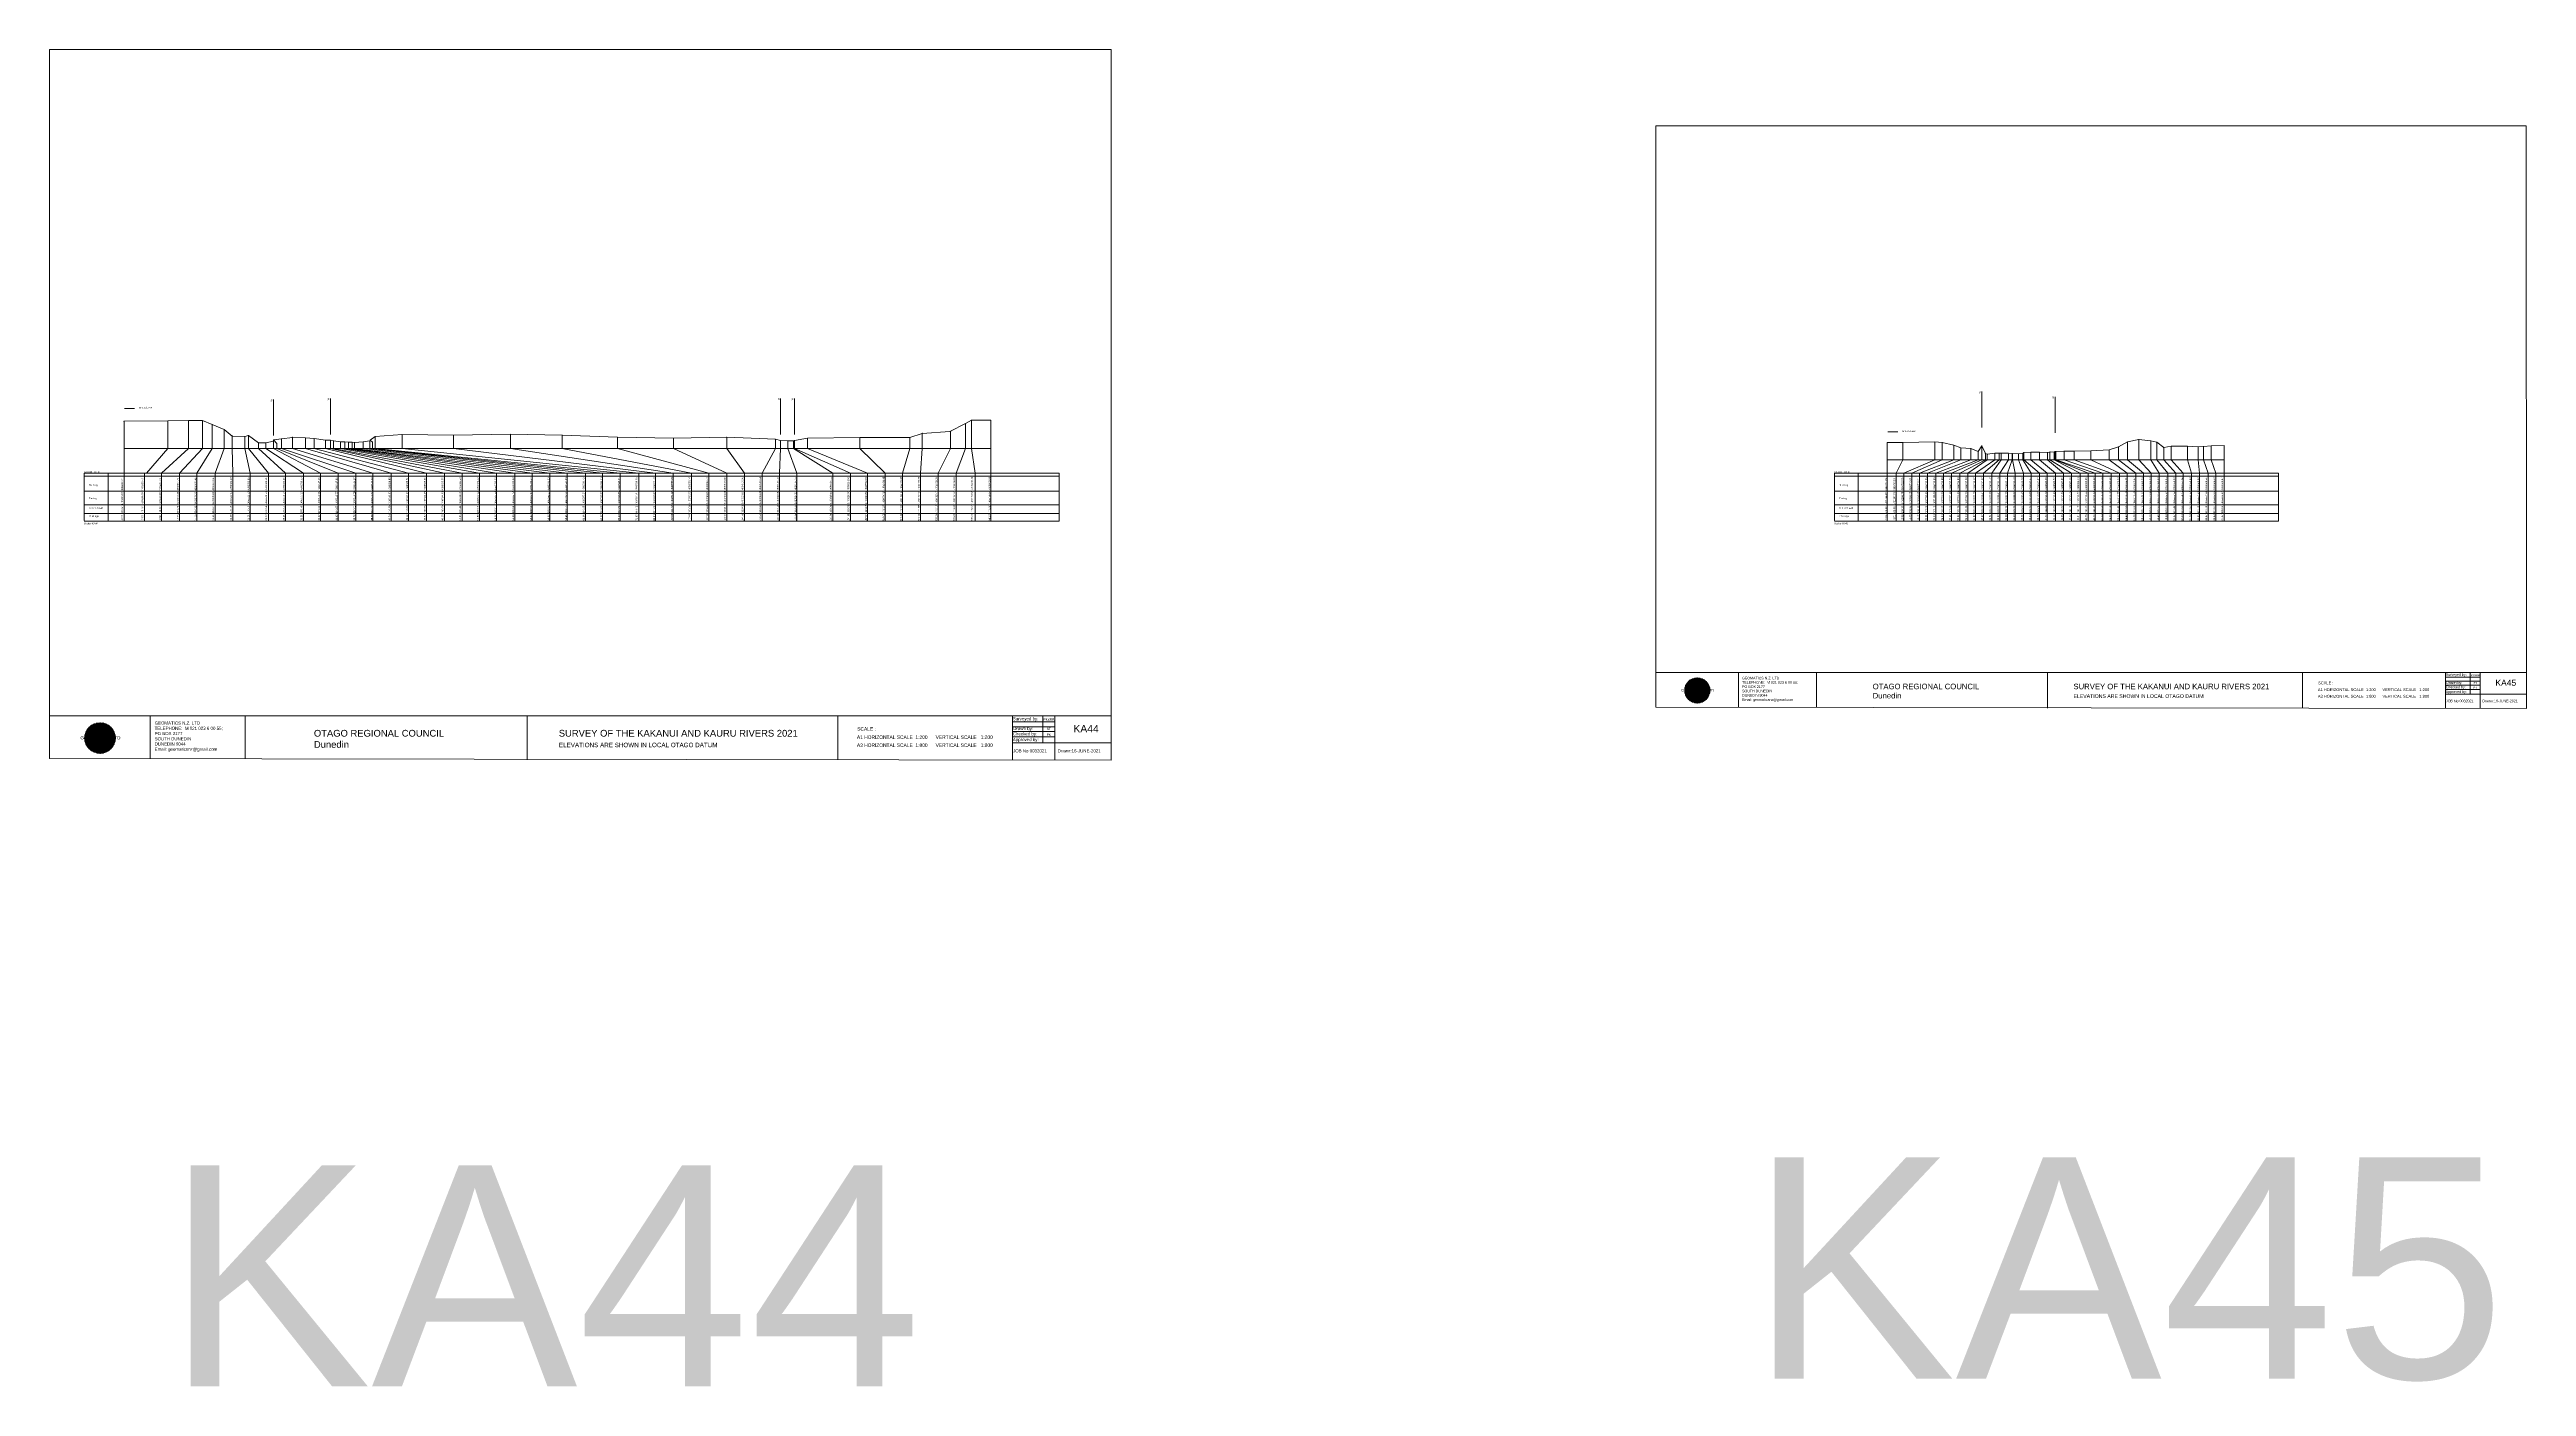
# Model space of a CAD drawing. Header units: millimetres. Extents: x -4102225 to 11595281, y -18031110 to 2258209.
# Drawn here: x 8468726 to 9185087, y -164181 to 222595 of the extents above; entities that cross this region are included whole.
import ezdxf

# ---------------------------------------------------------------- set-up
doc = ezdxf.new("R2010")
doc.units = ezdxf.units.MM
doc.header["$PDMODE"] = 35
doc.header["$PDSIZE"] = 20
doc.layers.get('0').update_dxf_attribs({"lineweight": 0})
doc.layers.add('geo', color=7, linetype='Continuous', lineweight=0)
doc.styles.get("Standard").update_dxf_attribs({"font": 'arial.ttf'})

# ---------------------------------------------------------------- blocks, each defined once
blk = doc.blocks.new('Geomatics_Circle_SPT')
at = {"layer": 'geo', "color": 2, "linetype": 'Continuous', "lineweight": 0}
for p, q in [((0, 25.2), (-25.2, 0)), ((-24.7, 4.9), (-4.9, 24.7)), ((-24.7, -4.9), (4.9, 24.7)), ((4.9, -24.7), (-24.7, 4.9)), ((-24.7, 0), (0, -24.7)), ((-9.7, 23.3), (-23.3, 9.6)), ((9.7, 23.3), (-23.3, -9.7)), ((-23.3, 9.7), (9.7, -23.3)), ((-21, 14), (-14, 21)), ((-21, -14), (14, 21)), ((14, -21), (-21, 14)), ((0, 0), (-17.8, 17.8)), ((0, 0), (-17.8, -17.8)), ((-14, 21), (21, -14)), ((21, 14), (-14, -21)), ((23.3, -9.7), (-9.7, 23.3)), ((-9.7, -23.3), (23.3, 9.7)), ((-4.9, 24.7), (24.7, -4.9)), ((24.7, 4.9), (-4.9, -24.7)), ((25.2, 0), (0, 25.2)), ((0, 0), (17.8, 17.8)), ((0, 0), (17.8, -17.8)), ((0, -24.8), (25.2, 0)), ((4.9, 24.7), (24.7, 4.9)), ((23.3, 9.7), (9.7, 23.3)), ((14, 21), (21, 14)), ((17.8, 18.1), (17.8, 18.1)), ((-4.9, -24.7), (-24.7, -4.9)), ((-23.3, -9.7), (-9.7, -23.3)), ((-14, -21), (-21, -14)), ((-17.8, -17.8), (-17.8, -17.8)), ((24.7, -4.9), (4.9, -24.7)), ((4.9, -24.7), (4.9, -24.7)), ((9.7, -23.3), (23.3, -9.7)), ((21, -14), (14, -21)), ((18.1, -17.8), (18.1, -17.8))]:
    blk.add_line(p, q, dxfattribs=at)
at = {"layer": 'geo', "color": 1, "linetype": 'Continuous', "lineweight": 0}
for p, q in [((-25.2, 0), (9.7, 23.3)), ((-25.2, 0), (-9.6, 23.3)), ((-25.2, 0), (23.3, 9.7)), ((-25.2, 0), (-23.3, 9.7)), ((-23.3, -9.7), (-25.2, 0)), ((-9.6, -23.3), (-25.2, 0)), ((9.7, -23.3), (-25.2, 0)), ((-4.9, 24.8), (-24.7, -4.9)), ((4.9, 24.7), (-24.7, 4.9)), ((14, 21), (-24.7, -4.9)), ((-14, 21), (-24.7, 4.9)), ((21, 14), (-24.7, 4.9)), ((-21, 14), (-24.7, -4.9)), ((0, 0), (-24.7, 4.9)), ((-24.7, 4.9), (-21, -14)), ((-24.7, 4.9), (-4.9, -24.7)), ((-24.7, 4.9), (14, -21)), ((-24.7, 4.9), (-24.7, 4.9)), ((0, 0), (-24.7, -4.9)), ((-23.3, 9.7), (0, 25.2)), ((-23.3, -9.6), (0, 25.2)), ((-23.3, -9.6), (17.8, 17.8)), ((-23.3, 9.7), (-17.8, 17.9)), ((-23.3, -9.6), (-17.8, 17.9)), ((-23.3, 9.7), (17.8, 17.8)), ((-17.8, -17.8), (-23.3, 9.7)), ((0, -25.2), (-23.3, 9.7)), ((-23.3, 9.7), (17.8, -17.8)), ((-23.3, 9.7), (25.2, 0)), ((-23.3, 9.4), (-23.3, 9.4)), ((-23.3, -9.7), (25.2, 0)), ((4.9, 24.8), (-21, -14)), ((-4.9, 24.7), (-21, 14)), ((14, 21), (-21, 14)), ((-14, 21), (-21, -14)), ((0, 0), (-21, 14)), ((-21, 14), (-14, -21)), ((-21, 14), (4.9, -24.7)), ((-21, 14), (-21, 14)), ((24.7, 4.9), (-21, 14)), ((0, 0), (-21, -14)), ((-17.9, 17.6), (-17.9, 17.6)), ((-17.8, 17.8), (9.7, 23.3)), ((-17.8, 17.8), (-9.6, 23.3)), ((-17.8, -17.8), (9.7, 23.3)), ((-17.8, -17.8), (-9.7, 23.3)), ((-9.7, -23.3), (-17.8, 17.8)), ((-17.8, 17.8), (9.7, -23.3)), ((-17.8, 17.8), (23.3, -9.6)), ((-17.8, 17.8), (23.3, 9.7)), ((-17.8, -17.8), (23.3, 9.7)), ((4.9, 24.7), (-14, 21)), ((-4.9, 24.7), (-14, -20.9)), ((0, 0), (-14, 21)), ((-14, 21), (-4.9, -24.7)), ((-14, 21), (-14, 21)), ((24.7, -4.9), (-14, 21)), ((21, 14), (-14, 21)), ((-14, -21), (24.7, 4.9)), ((0, 0), (-14, -21)), ((-9.8, 23.1), (-9.8, 23.1)), ((-9.7, 23.3), (0, 25.2)), ((-9.7, 23.3), (0, -25.2)), ((-9.7, -23.3), (0, 25.2)), ((-9.6, 23.3), (17.8, -17.8)), ((-9.6, 23.3), (25.2, 0)), ((-9.6, 23.3), (17.8, 17.8)), ((-9.6, -23.3), (17.8, 17.9)), ((25.2, 0), (-9.6, -23.3)), ((0, 0), (-4.9, 24.7)), ((-4.9, 24.7), (-4.9, 24.7)), ((21, -14), (-4.9, 24.7)), ((24.8, 4.9), (-4.9, 24.7)), ((14, 21), (-4.9, 24.7)), ((-4.9, -24.7), (21, 14)), ((0, 0), (-4.9, -24.7)), ((-0.2, 25.1), (-0.2, 25.1)), ((0, 25.2), (9.7, -23.3)), ((0, 25.2), (23.3, -9.7)), ((0, 25.2), (23.3, 9.7)), ((0, 25.2), (9.7, 23.3)), ((0, 0), (4.9, 24.7)), ((0, -25.2), (9.7, 23.3)), ((0, 0), (14, 21)), ((0, 0), (21, 14)), ((23.3, 9.7), (0, -25.2)), ((0, 0), (24.8, 4.9)), ((0, 0), (4.9, -24.7)), ((0, 0), (14, -21)), ((0, 0), (21, -14)), ((0, 0), (24.8, -4.9)), ((21, 14), (4.9, 24.8)), ((14, -21), (4.9, 24.7)), ((24.7, -4.9), (4.9, 24.7)), ((4.9, 24.7), (4.9, 24.7)), ((4.9, -24.7), (14, 21)), ((4.9, -24.7), (24.7, 4.9)), ((9.4, 23.3), (9.4, 23.3)), ((9.7, 23.3), (17.8, -17.8)), ((9.7, 23.3), (25.2, 0)), ((9.7, 23.3), (17.8, 17.9)), ((17.8, 17.8), (9.7, -23.3)), ((25.2, 0), (9.7, -23.3)), ((21, -14), (14, 21)), ((24.7, 4.9), (14, 21)), ((14, 21), (14, 21)), ((14, -21), (21, 14)), ((17.6, 17.9), (17.6, 17.9)), ((17.8, 17.8), (23.3, -9.7)), ((17.8, 17.8), (23.3, 9.7)), ((23.3, 9.7), (17.8, -17.8)), ((24.7, -4.9), (21, 14)), ((21, 14), (21, 14)), ((21, -14), (24.7, 4.9)), ((23.1, 9.8), (23.1, 9.8)), ((23.3, 9.7), (25.2, 0)), ((25.2, 0), (23.3, -9.6)), ((24.7, 4.9), (24.7, 4.9)), ((25.1, 0.2), (25.1, 0.2)), ((-25.2, 0), (23.3, -9.7)), ((-25.1, -0.2), (-25.1, -0.2)), ((-24.7, -4.9), (-24.7, -4.9)), ((-24.7, -4.9), (-14, -21)), ((-24.7, -4.9), (4.9, -24.7)), ((-24.7, -4.9), (21, -14)), ((-17.8, -17.8), (-23.3, -9.7)), ((0, -25.2), (-23.3, -9.6)), ((17.8, -17.8), (-23.3, -9.6)), ((-23.1, -9.8), (-23.1, -9.8)), ((-21, -14), (24.7, -4.9)), ((-21, -14), (-21, -14)), ((-21, -14), (-4.9, -24.7)), ((-21, -14), (14, -21)), ((23.3, -9.7), (-17.8, -17.8)), ((-9.6, -23.3), (-17.8, -17.8)), ((9.7, -23.3), (-17.8, -17.8)), ((-17.6, -17.9), (-17.6, -17.9)), ((-14, -21), (21, -14)), ((-14, -21), (-14, -21)), ((-14, -21), (4.9, -24.7)), ((17.8, -17.8), (-9.7, -23.3)), ((0, -25.2), (-9.7, -23.3)), ((-9.4, -23.3), (-9.4, -23.3)), ((-4.9, -24.7), (24.7, -4.9)), ((-4.9, -24.7), (14, -21)), ((-4.9, -24.7), (-4.9, -24.7)), ((23.3, -9.6), (0, -25.2)), ((9.7, -23.3), (0, -25.2)), ((0.2, -25.1), (0.2, -25.1)), ((4.9, -24.7), (21, -14)), ((4.9, -24.7), (4.9, -24.7)), ((17.8, -17.8), (9.7, -23.3)), ((9.8, -23.1), (9.8, -23.1)), ((14, -21), (24.7, -4.9)), ((14, -21), (14, -21)), ((23.3, -9.6), (17.8, -17.8)), ((17.9, -17.6), (17.9, -17.6)), ((21, -14), (21, -14)), ((23.3, -9.4), (23.3, -9.4)), ((24.7, -4.9), (24.7, -4.9))]:
    blk.add_line(p, q, dxfattribs=at)
at = {"layer": 'geo', "color": 114, "linetype": 'Continuous', "lineweight": 0}
for p, q in [((17.9, 17.8), (-25.2, 0)), ((-24.7, 4.9), (14, 21)), ((-24.7, -4.9), (21, 14)), ((-14, -21), (-24.7, 4.9)), ((9.7, 23.3), (-23.3, 9.7)), ((0, 0), (-23.3, 9.7)), ((-23.3, 9.7), (-9.7, -23.3)), ((0, 0), (-23.3, -9.7)), ((-4.9, -24.7), (-21, 14)), ((-20.9, 14), (4.9, 24.7)), ((24.8, 4.9), (-20.9, -14)), ((0, 25.2), (-17.8, 17.8)), ((-17.8, 17.8), (0, -25.2)), ((-14, 21), (-4.9, 24.7)), ((4.9, -24.7), (-14, 21)), ((0, 0), (-9.7, 23.3)), ((0, 0), (-9.7, -23.3)), ((-4.9, 24.7), (14, -21)), ((17.8, -17.8), (0, 25.2)), ((0, 0), (9.7, 23.3)), ((0, 0), (23.3, 9.7)), ((0, 0), (9.7, -23.3)), ((0, 0), (23.3, -9.7)), ((4.9, 24.7), (21, -14)), ((23.3, -9.7), (9.7, 23.3)), ((14, 21), (24.7, -4.9)), ((25.2, 0), (17.8, 17.8)), ((21, 14), (24.7, 4.9)), ((-25.2, 0), (-17.8, -17.8)), ((-21, -14), (-24.7, -4.9)), ((-17.8, -17.8), (25.2, 0)), ((24.8, -4.9), (-14, -21)), ((-9.6, -23.3), (23.3, -9.7)), ((21, -14), (-4.9, -24.8)), ((0, -25.2), (17.9, -17.8)), ((14, -21), (4.9, -24.8))]:
    blk.add_line(p, q, dxfattribs=at)
at = {"layer": 'geo', "color": 250, "linetype": 'Continuous', "lineweight": 0}
for p, q in [((0, 0), (-25.2, 0)), ((24.7, 4.9), (-24.7, 4.9)), ((-24.7, 4.9), (-24.7, -4.9)), ((-23.3, 9.7), (23.3, 9.7)), ((-23.3, 9.7), (-23.3, 9.7)), ((-23.3, -9.7), (-23.3, 9.7)), ((21, 14), (-21, 14)), ((-21, 14), (-21, -14)), ((-17.8, 17.8), (17.8, 17.8)), ((-17.8, -17.8), (-17.8, 17.8)), ((-14, 21), (-14, 21)), ((14, 21), (-14, 21)), ((-14, 20.9), (-14, -21)), ((-9.7, 23.3), (9.7, 23.3)), ((-9.7, -23.3), (-9.7, 23.3)), ((-4.9, 24.7), (4.9, 24.7)), ((-4.9, 24.7), (-4.9, -24.7)), ((0, 0), (0, 25.2)), ((0, 0), (0, -25.2)), ((0, 0), (25.2, 0)), ((4.9, 24.7), (4.9, -24.7)), ((9.7, -23.3), (9.7, 23.3)), ((14, 21), (14, -21)), ((17.8, -17.8), (17.8, 17.8)), ((21, 14), (21, 14)), ((21, -14), (21, 14)), ((23.3, 9.7), (23.3, -9.7)), ((24.7, 4.9), (24.7, 4.9)), ((24.7, -4.9), (24.7, 4.9)), ((-24.7, -4.9), (24.7, -4.9)), ((23.3, -9.7), (-23.3, -9.7)), ((-21, -14), (21, -14)), ((17.8, -17.8), (-17.8, -17.8)), ((-14, -21), (14, -21)), ((9.7, -23.3), (-9.7, -23.3)), ((-4.9, -24.7), (4.9, -24.7))]:
    blk.add_line(p, q, dxfattribs=at)
blk = doc.blocks.new('GeomaticsNZ TITLE BLOCK')
at = {"color": 7, "linetype": 'Continuous', "lineweight": 0}
for p, q in [((0, 94.9), (0, 1579.2)), ((0, 1579.2), (2363.4, 1579.2)), ((2363.4, 1579.2), (2364, 94.9)), ((2364, 94.9), (0, 94.9)), ((0, 94.9), (0, 0)), ((15.9, 94.9), (2364, 94.9)), ((224.3, 95.2), (224.3, -0.3)), ((2364, 94.9), (382.6, 94.9)), ((435.8, 95.2), (435.8, -0.7)), ((1063.4, 94.9), (1063.4, -2.4)), ((1755.4, 94.9), (1755.4, -2.6)), ((2143.6, 60.4), (2238.6, 60.4)), ((2143.9, 94.9), (2143.7, -3)), ((2143.9, 81.9), (2238.6, 81.7)), ((2143.9, 71), (2238.6, 71)), ((2211.5, 94.9), (2211.5, 36.1)), ((2238.6, 94.8), (2238.6, -3.2)), ((2364, -3.5), (2364, 94.9)), ((0, 0), (2364, -3.5)), ((2143.8, 48.6), (2238.6, 48.6)), ((2143.8, 35.4), (2364, 35.3))]:
    blk.add_line(p, q, dxfattribs=at)
at = {"color": 7, "linetype": 'Continuous', "lineweight": 0, "xscale": 1.36, "yscale": 1.36, "zscale": 1.36}
blk.add_blockref('Geomatics_Circle_SPT', (112.4, 45.7), dxfattribs=at)
at = {"color": 7, "linetype": 'Continuous', "lineweight": 0}
for s, p in [('PK&RR', (2213.2, 84.8)), ('ST', (2220.3, 63.6)), ('PK', (2220.4, 50.6))]:
    blk.add_text(s, height=5, dxfattribs=at).set_placement(p)
at = {"color": 7, "linetype": 'Continuous', "lineweight": 0, "attachment_point": 1}
for s, width, heights, insert, char_height in [('{\\C256;GEOMATICS N.Z. LTD                   \\PTELEPHONE:  M 021 023 6 00 55;\\PPO BOX 2177\\PSOUTH DUNEDIN\\PDUNEDIN 9044\\PEmail: geomaticsnz@gmail.com}', 3535.727, [94.7], (234, 82.7), 7), ('{\\C256;OTAGO REGIONAL COUNCIL\\PDunedin}', 3535.727, [0], (588.6, 64), 15), ('{\\C256;SURVEY OF THE KAKANUI AND KAURU RIVERS 2021}', 3535.727, [0], (1133.8, 64), 15), ('{\\C256;Surveyed by:}', 3535.727, [0], (2144.7, 92.4), 7), ('{\\C256;Checked by:}', 3535.727, [0], (2144.7, 58.6), 7), ('{\\C256;Drawn by:}', 3535.727, [0], (2145.8, 70.4), 7), ('{\\C256;Geomatics N.Z. LTD                   }', 125.079, [15.8], (68.8, 49.9), 7), ('{\\C256;ELEVATIONS ARE SHOWN IN LOCAL OTAGO DATUM}', 3535.727, [0], (1134.1, 35.4), 10), ('{\\C256;Approved by:}', 3535.727, [0], (2144.7, 45.9), 7), ('{\\C256;JOB No 0032021}', 3535.727, [0], (2145.3, 20.8), 7), ('{\\C256;Drawn:16-JUNE-2021}', 3535.727, [0], (2244.7, 20.7), 7)]:
    blk.add_mtext_dynamic_manual_height_columns(s, width=width, gutter_width=159, heights=heights, dxfattribs=dict(at, insert=insert, char_height=char_height))

msp = doc.modelspace()

# ---------------------------------------------------------------- linework, layer by layer
at = {"lineweight": 0}
for p, q in [((9027611, 113287), (9027611, 123646)), ((9048750, 111721), (9048750, 122080)), ((8533474, 110972), (8533474, 121330)), ((8549952, 111239), (8549952, 121598)), ((8680158, 111239), (8680158, 121598)), ((8684151, 111239), (8684151, 121598)), ((8478736, 100000), (8478736, 86303)), ((8478736, 100000), (8760749, 100000)), ((8478736, 99154), (8760749, 99154)), ((8478736, 94831), (8760749, 94831)), ((8485638, 100000), (8485638, 86176)), ((8984951, 100000), (8984951, 86303)), ((8984951, 100000), (9113326, 100000)), ((8984951, 99154), (9113326, 99154)), ((8984951, 94831), (9113326, 94831)), ((8991853, 100000), (8991853, 86176)), ((8478736, 90886), (8760749, 90886)), ((8478736, 88326), (8760749, 88326)), ((8478736, 86176), (8760749, 86176)), ((8984951, 90886), (9113326, 90886)), ((8984951, 88326), (9113326, 88326)), ((8984951, 86176), (9113326, 86176))]:
    msp.add_line(p, q, dxfattribs=at)
for p, q in [((8490279, 115037), (8490279, 86176)), ((9000226, 108885), (9000226, 86176)), ((9004713, 108925), (9004713, 103902)), ((9013985, 109075), (9013985, 103902)), ((9016087, 108925), (9016087, 103902)), ((9019466, 108115), (9019466, 103902)), ((9067060, 107648), (9067060, 103902)), ((9069716, 109128), (9069716, 103902)), ((9072998, 109808), (9072998, 103902)), ((9076404, 109368), (9076404, 103902)), ((9078141, 108968), (9078141, 103902)), ((9082322, 107849), (9082322, 103902)), ((9087036, 107809), (9087036, 103902)), ((9090154, 107699), (9090154, 103902)), ((9091668, 107789), (9091668, 103902)), ((9093939, 107969), (9093939, 103902)), ((9097670, 108029), (9097670, 86176)), ((9000226, 103902), (9097670, 103902)), ((9021509, 107376), (9021509, 103902)), ((9024435, 107186), (9024435, 103902)), ((9026540, 106266), (9026540, 103902)), ((9028594, 105756), (9028594, 103902)), ((9029144, 105486), (9029144, 103902)), ((9031374, 105826), (9031374, 103902)), ((9032572, 105796), (9032572, 103902)), ((9033211, 105816), (9033211, 103902)), ((9035318, 105546), (9035318, 103902)), ((9036386, 105696), (9036386, 103902)), ((9036416, 105696), (9036416, 103902)), ((9038196, 105627), (9038196, 103902)), ((9039438, 105727), (9039438, 103902)), ((9039732, 106047), (9039732, 103902)), ((9041788, 106077), (9041788, 103902)), ((9044279, 106087), (9044279, 103902)), ((9046548, 106017), (9046548, 103902)), ((9047279, 106157), (9047279, 103902)), ((9048513, 106167), (9048513, 103902)), ((9048992, 106267), (9048992, 103902)), ((9051342, 106387), (9051342, 103902)), ((9054286, 106377), (9054286, 103902)), ((9059116, 106458), (9059116, 103902)), ((9064425, 106798), (9064425, 103902)), ((9080168, 107419), (9080168, 103902)), ((8760749, 100000), (8760749, 86176)), ((9002814, 86176), (9002814, 100000)), ((9004996, 86176), (9004996, 100000)), ((9007302, 86176), (9007302, 100000)), ((9009572, 86176), (9009572, 100000)), ((9011820, 86176), (9011820, 100000)), ((9014299, 86176), (9014299, 100000)), ((9016523, 86176), (9016523, 100000)), ((9018840, 86176), (9018840, 100000)), ((9021227, 86176), (9021227, 100000)), ((9023519, 86176), (9023519, 100000)), ((9025758, 86176), (9025758, 100000)), ((9028016, 86176), (9028016, 100000)), ((9030449, 86176), (9030449, 100000)), ((9032734, 86176), (9032734, 100000)), ((9034953, 86176), (9034953, 100000)), ((9037219, 86176), (9037219, 100000)), ((9039603, 86176), (9039603, 100000)), ((9041889, 86176), (9041889, 100000)), ((9044242, 86176), (9044242, 100000)), ((9046514, 86176), (9046514, 100000)), ((9048877, 86176), (9048877, 100000)), ((9051213, 86176), (9051213, 100000)), ((9053492, 86176), (9053492, 100000)), ((9056023, 86176), (9056023, 100000)), ((9058280, 86176), (9058280, 100000)), ((9060332, 86176), (9060332, 100000)), ((9062614, 86176), (9062614, 100000)), ((9065024, 86176), (9065024, 100000)), ((9067361, 86176), (9067361, 100000)), ((9069625, 86176), (9069625, 100000)), ((9072072, 86176), (9072072, 100000)), ((9074336, 86176), (9074336, 100000)), ((9076524, 86176), (9076524, 100000)), ((9078904, 86176), (9078904, 100000)), ((9081343, 86176), (9081343, 100000)), ((9083687, 86176), (9083687, 100000)), ((9085844, 86176), (9085844, 100000)), ((9088220, 86176), (9088220, 100000)), ((9090565, 86176), (9090565, 100000)), ((9093066, 86176), (9093066, 100000)), ((9095285, 86176), (9095285, 100000)), ((9113326, 100000), (9113326, 86176))]:
    msp.add_line(p, q)
at = {"color": 1, "lineweight": 0}
for p, q in [((8490361, 118744), (8493268, 118744)), ((9000360, 111973), (9003266, 111973))]:
    msp.add_line(p, q, dxfattribs=at)
at = {"linetype": 'Continuous', "lineweight": 0}
for p, q in [((8502969, 115177), (8502969, 107146)), ((8508963, 115257), (8508963, 107146)), ((8512928, 115247), (8512928, 107146)), ((8735325, 115334), (8735325, 107146)), ((8515758, 114156), (8515758, 107146)), ((8519241, 112666), (8519241, 107146)), ((8521576, 110786), (8521576, 107146)), ((8525206, 110686), (8525206, 107146)), ((8526221, 110936), (8526221, 107146)), ((8529156, 108816), (8529156, 107146)), ((8531308, 108776), (8531308, 107146)), ((8533469, 109336), (8533469, 107146)), ((8533474, 109666), (8533474, 107146)), ((8533474, 109666), (8534461, 108663)), ((8534461, 108663), (8534461, 107146)), ((8535788, 110006), (8535788, 107146)), ((8538957, 110386), (8538957, 107146)), ((8542739, 110286), (8542739, 107146)), ((8545256, 110086), (8545300, 107135)), ((8548525, 109626), (8548525, 107146)), ((8549952, 109586), (8549952, 107146)), ((8550854, 109436), (8550854, 107146)), ((8552857, 109086), (8552857, 107146)), ((8554096, 109006), (8554096, 107146)), ((8555194, 108976), (8555194, 107146)), ((8556272, 108976), (8556272, 107146)), ((8556919, 108946), (8556919, 107146)), ((8559449, 109116), (8559449, 107146)), ((8561393, 109346), (8561393, 107146)), ((8561472, 109596), (8562105, 108991)), ((8562105, 108991), (8562105, 107146)), ((8562931, 110636), (8562931, 107146)), ((8570672, 111186), (8570672, 107146)), ((8585536, 111076), (8585536, 107146)), ((8602046, 111316), (8602046, 107146)), ((8617019, 110985), (8617019, 107146)), ((8632977, 110445), (8632977, 107146)), ((8649173, 110165), (8649173, 107146)), ((8664579, 110405), (8664579, 107146)), ((8678641, 109835), (8678641, 107146)), ((8680109, 109515), (8680109, 107146)), ((8682290, 109345), (8682290, 107146)), ((8683895, 109305), (8683895, 107146)), ((8684151, 109505), (8684151, 107146)), ((8687943, 110165), (8687943, 107146)), ((8703092, 110315), (8703092, 107146)), ((8717488, 110334), (8717488, 107196)), ((8721139, 111554), (8721139, 107146)), ((8729344, 112124), (8729344, 107146)), ((8733630, 114384), (8733630, 107146)), ((9027611, 107960), (9027611, 103902)), ((8502969, 107146), (8496790, 100000)), ((8508963, 107146), (8501117, 100000)), ((8512928, 107146), (8506302, 100000)), ((8515758, 107146), (8511351, 100000)), ((8519241, 107146), (8516581, 100000)), ((8521576, 107146), (8521714, 100000)), ((8585536, 107146), (8644000, 100000)), ((8602046, 107146), (8649108, 100000)), ((8617019, 107146), (8654381, 100000)), ((8632977, 107146), (8659380, 100000)), ((8649173, 107146), (8664609, 100000)), ((8664579, 107146), (8669709, 100000)), ((9004713, 103902), (9002814, 100000)), ((9013985, 103902), (9004996, 100000)), ((9016087, 103902), (9007302, 100000)), ((9019466, 103902), (9009572, 100000)), ((9021509, 103902), (9011820, 100000)), ((9024435, 103902), (9014299, 100000)), ((9026540, 103902), (9016523, 100000)), ((9027611, 103902), (9018840, 100000)), ((9028594, 103902), (9021227, 100000)), ((9029144, 103902), (9023519, 100000)), ((9031374, 103902), (9025758, 100000)), ((9032572, 103902), (9028016, 100000)), ((9033211, 103902), (9030449, 100000)), ((9035318, 103902), (9032734, 100000)), ((9036386, 103902), (9034953, 100000)), ((9036416, 103902), (9037219, 100000)), ((9038196, 103902), (9039603, 100000)), ((9039438, 103902), (9041889, 100000)), ((9039732, 103902), (9044242, 100000)), ((9041788, 103902), (9046514, 100000)), ((9044279, 103902), (9048877, 100000)), ((9046548, 103902), (9051213, 100000)), ((9047279, 103902), (9053492, 100000)), ((9048513, 103902), (9056023, 100000)), ((9048750, 103902), (9058280, 100000)), ((9048992, 103902), (9060332, 100000)), ((9051342, 103902), (9062614, 100000)), ((9054286, 103902), (9065024, 100000)), ((9059116, 103902), (9067361, 100000)), ((9064425, 103902), (9069625, 100000)), ((9067060, 103902), (9072072, 100000)), ((9069716, 103902), (9074336, 100000)), ((9072998, 103902), (9076524, 100000)), ((9076404, 103902), (9078904, 100000)), ((9078141, 103902), (9081343, 100000)), ((9080168, 103902), (9083687, 100000)), ((9082322, 103902), (9085844, 100000)), ((9087036, 103902), (9088220, 100000)), ((9090154, 103902), (9090565, 100000)), ((9091668, 103902), (9093066, 100000)), ((9093939, 103902), (9095285, 100000)), ((8496150, 86176), (8496150, 100000)), ((8501117, 86176), (8501117, 100000)), ((8506302, 86176), (8506302, 100000)), ((8511351, 86176), (8511351, 100000)), ((8516581, 86176), (8516581, 100000)), ((8521714, 86176), (8521714, 100000)), ((8526778, 86176), (8526778, 100000)), ((8532014, 86176), (8532014, 100000)), ((8536963, 86176), (8536963, 100000)), ((8542142, 86176), (8542142, 100000)), ((8547051, 86176), (8547051, 100000)), ((8552174, 86176), (8552174, 100000)), ((8557278, 86176), (8557278, 100000)), ((8562215, 86176), (8562215, 100000)), ((8567552, 86176), (8567552, 100000)), ((8572586, 86176), (8572586, 100000)), ((8577772, 86176), (8577772, 100000)), ((8588036, 86176), (8588036, 100000)), ((8593092, 86176), (8593092, 100000)), ((8598003, 86176), (8598003, 100000)), ((8603291, 86176), (8603291, 100000)), ((8608280, 86176), (8608280, 100000)), ((8613427, 86176), (8613427, 100000)), ((8618413, 86176), (8618413, 100000)), ((8623738, 86176), (8623738, 100000)), ((8628636, 86176), (8628636, 100000)), ((8633750, 86176), (8633750, 100000)), ((8639137, 86176), (8639137, 100000)), ((8644000, 86176), (8644000, 100000)), ((8649108, 86176), (8649108, 100000)), ((8654381, 86176), (8654381, 100000)), ((8659380, 86176), (8659380, 100000)), ((8664609, 86176), (8664609, 100000)), ((8669709, 86176), (8669709, 100000)), ((8674844, 86176), (8674844, 100000))]:
    msp.add_line(p, q, dxfattribs=at)
at = {"color": 7}
for p, q in [((8740920, 115394), (8740920, 86176)), ((8490279, 107146), (8740920, 107146))]:
    msp.add_line(p, q, dxfattribs=at)
at = {"color": 7, "linetype": 'Continuous', "lineweight": 0}
for p, q in [((8525206, 107146), (8526778, 100000)), ((8526221, 107146), (8532014, 100000)), ((8529156, 107146), (8536963, 100000)), ((8531308, 107146), (8542142, 100000)), ((8533474, 107146), (8547051, 100000)), ((8534461, 107146), (8552174, 100000)), ((8535788, 107146), (8557278, 100000)), ((8538957, 107146), (8562215, 100000)), ((8542739, 107146), (8567552, 100000)), ((8545256, 107146), (8572586, 100000)), ((8548525, 107146), (8577772, 100000)), ((8549952, 107146), (8582931, 100000)), ((8550854, 107146), (8588036, 100000)), ((8552857, 107146), (8593092, 100000)), ((8554096, 107146), (8598003, 100000)), ((8555194, 107146), (8603291, 100000)), ((8556272, 107146), (8608280, 100000)), ((8556919, 107146), (8613427, 100000)), ((8559449, 107146), (8618413, 100000)), ((8561393, 107146), (8623738, 100000)), ((8562105, 107146), (8628636, 100000)), ((8562931, 107146), (8633750, 100000)), ((8570672, 107146), (8639137, 100000)), ((8678641, 107146), (8674844, 100000)), ((8680109, 107146), (8679836, 100000)), ((8682290, 107146), (8684818, 100000)), ((8683895, 107146), (8695241, 100000)), ((8684151, 107146), (8700342, 100000)), ((8687943, 107146), (8705250, 100000)), ((8703092, 107146), (8710406, 100000)), ((8717488, 107196), (8715440, 100000)), ((8721139, 107146), (8720617, 100000)), ((8729344, 107146), (8725712, 100000)), ((8733630, 107146), (8730945, 100000)), ((8735325, 107146), (8736472, 100000)), ((8679836, 86176), (8679836, 100000)), ((8684818, 86176), (8684818, 100000)), ((8695241, 86176), (8695241, 100000)), ((8700342, 86176), (8700342, 100000)), ((8705250, 86176), (8705250, 100000)), ((8710406, 86176), (8710406, 100000)), ((8715440, 86176), (8715440, 100000)), ((8720617, 86176), (8720617, 100000)), ((8725712, 86176), (8725712, 100000)), ((8730945, 86176), (8730945, 100000)), ((8736472, 100000), (8736472, 86176))]:
    msp.add_line(p, q, dxfattribs=at)
at = {"color": 4}
msp.add_line((9048750, 106257), (9048750, 103902), dxfattribs=at)
at = {"color": 4, "linetype": 'Continuous', "lineweight": 0}
msp.add_line((8582931, 86176), (8582931, 100000), dxfattribs=at)
at = {"color": 1}
msp.add_lwpolyline([(8490279, 115037), (8502969, 115177), (8508963, 115257), (8512928, 115257), (8515758, 114156), (8519241, 112666), (8521576, 110786), (8525206, 110686), (8526221, 110936), (8529156, 108816), (8531308, 108776), (8533469, 109336), (8533474, 109666), (8535788, 110006), (8538957, 110386), (8542739, 110286), (8545256, 110086), (8548525, 109626), (8549952, 109586), (8550854, 109436), (8552857, 109086), (8554096, 109086), (8555194, 108976), (8556272, 108976), (8556919, 108946), (8559449, 109116), (8561393, 109346), (8561472, 109596), (8562931, 110636), (8570672, 111186), (8585536, 111076), (8602046, 111316), (8617019, 110985), (8632977, 110445), (8649173, 110165), (8664579, 110405), (8678641, 109835), (8680109, 109515), (8682290, 109345), (8683895, 109345), (8684151, 109505), (8687943, 110165), (8703092, 110315), (8717488, 110334), (8721139, 111554), (8729060, 112124), (8733630, 114384), (8735325, 115334), (8740920, 115394)], dxfattribs=at)
at = {"color": 1, "linetype": 'Continuous', "lineweight": 0}
msp.add_lwpolyline([(9000226, 108885), (9004713, 108925), (9013985, 109075), (9016087, 108925), (9019466, 108115), (9021509, 107376), (9024435, 107186), (9026540, 106266), (9027611, 107960), (9028594, 105756), (9029144, 105486), (9031374, 105826), (9032572, 105826), (9033211, 105816), (9035318, 105816), (9036386, 105696), (9036416, 105696), (9038196, 105627), (9038196, 105627), (9039438, 105727), (9039732, 106047), (9041788, 106077), (9044279, 106087), (9046548, 106017), (9047279, 106157), (9048513, 106167), (9048750, 106257), (9048992, 106267), (9051342, 106387), (9054286, 106377), (9059116, 106458), (9064425, 106798), (9067060, 107648), (9069716, 109128), (9072998, 109808), (9076404, 109368), (9078141, 108968), (9080168, 107419), (9082322, 107849), (9087036, 107809), (9085359, 107809), (9087036, 107809), (9090154, 107699), (9091668, 107789), (9093939, 107969), (9097670, 108029)], dxfattribs=at)
at = {"color": 7}
for p in [(8490279, 115037), (8502969, 115177), (8508963, 115257), (8512928, 115247), (8735325, 115334), (8740920, 115394), (8515758, 114156), (8519241, 112666), (8521576, 110786), (8525206, 110686), (8526221, 110936), (8529156, 108816), (8531308, 108776), (8533469, 109336), (8533474, 109666), (8535788, 110006), (8538957, 110386), (8542739, 110286), (8545256, 110086), (8548525, 109626), (8549952, 109586), (8550854, 109436), (8552857, 109086), (8554096, 109006), (8555194, 108976), (8556272, 108976), (8556919, 108946), (8559449, 109116), (8561393, 109346), (8561472, 109596), (8562931, 110636), (8570672, 111186), (8585536, 111076), (8602046, 111316), (8617019, 110985), (8632977, 110445), (8649173, 110165), (8664579, 110405), (8678641, 109835), (8680109, 109515), (8682290, 109345), (8683895, 109305), (8684151, 109505), (8687943, 110165), (8703092, 110315), (8717488, 110334), (8721139, 111554), (8729344, 112124), (8733630, 114384), (9000226, 108885), (9004713, 108925), (9013985, 109075), (9016087, 108955), (9019466, 108115), (9027611, 107960), (9067060, 107648), (9069716, 109128), (9072998, 109808), (9076404, 109368), (9078141, 108968), (9082322, 107849), (9087036, 107809), (9090154, 107699), (9091668, 107789), (9093939, 107969), (9097670, 108029), (9021509, 107376), (9024435, 107186), (9026540, 106266), (9028594, 105756), (9029144, 105486), (9031374, 105826), (9032572, 105796), (9033211, 105816), (9035318, 105546), (9036386, 105696), (9036416, 105696), (9038196, 105627), (9039438, 105727), (9039732, 106047), (9041788, 106077), (9044279, 106087), (9046548, 106017), (9047279, 106157), (9048513, 106167), (9048750, 106257), (9048992, 106267), (9051342, 106387), (9054286, 106377), (9059116, 106458), (9064425, 106798), (9080168, 107419)]:
    msp.add_point(p, dxfattribs=at)
at = {"color": 7, "lineweight": 0}
for p in [(8478736, 100000), (8478736, 100000), (8984951, 100000), (8984951, 100000)]:
    msp.add_point(p, dxfattribs=at)

# ---------------------------------------------------------------- block references
for p, xscale, yscale, zscale in [((8468726, 17460), 129.8950617620501, 129.8950617620501, 129.8950617620501), ((8933310, 32309), 106.5053773992074, 106.5053773992074, 106.5053773992074)]:
    msp.add_blockref('GeomaticsNZ TITLE BLOCK', p, dxfattribs=dict(at, xscale=xscale, yscale=yscale, zscale=zscale))

# ---------------------------------------------------------------- texts
at = {"lineweight": 0}
for s, height, p in [('Ground Level', 473.07, (8494553, 118744)), ('Ground Level', 473.07, (9004552, 111973)), ('DATUM 100.00', 473.07, (8478669, 100136)), ('DATUM 100.00', 473.07, (8984884, 100136)), ('Northing', 473.1, (8480180, 96387)), ('Northing', 473.1, (8986395, 96387)), ('Ground Level', 473.07, (8480128, 89739)), ('Chainage', 473.1, (8480130, 87414)), ('Easting', 473.1, (8480111, 92528)), ('Ground Level', 473.07, (8986343, 89739)), ('Chainage', 473.1, (8986345, 87414)), ('Easting', 473.1, (8986326, 92528)), ('Section KA44', 473.07, (8478669, 85258)), ('Section KA45', 473.07, (8984884, 85258))]:
    msp.add_text(s, height=height, dxfattribs=at).set_placement(p)
for s, p in [(' -9.72  115.04  1430346.57  4996648.21', (8490002, 86154)), ('  2.97  115.18  1430338.50  4996638.46', (8495884, 86155)), ('  8.96  115.26  1430333.89  4996634.49', (8500987, 86147)), (' 12.93  115.25  1430331.48  4996631.32', (8506090, 86100)), (' 15.76  114.16  1430329.33  4996629.45', (8511193, 86100)), (' 19.24  112.67  1430326.82  4996627.03', (8516296, 86100)), (' 21.58  110.79  1430324.95  4996625.59', (8521399, 86155)), (' 25.21  110.69  1430322.56  4996622.85', (8526502, 86155)), (' 26.22  110.94  1430321.56  4996622.41', (8531605, 86155)), (' 29.16  108.82  1430319.57  4996620.25', (8536707, 86155)), (' 31.31  108.78  1430318.23  4996618.55', (8541810, 86146)), (' 33.47  109.34  1430316.36  4996617.36', (8546913, 86146)), (' 33.47  109.67  1430315.77  4996617.96', (8552016, 86146)), (' 35.79  110.01  1430314.28  4996616.17', (8557119, 86146)), (' 38.96  110.39  1430312.74  4996613.22', (8562222, 86146)), (' 42.74  110.29  1430310.82  4996609.82', (8567325, 86167)), (' 45.26  110.09  1430309.07  4996608.01', (8572428, 86167)), (' 48.52  109.63  1430306.65  4996605.80', (8577531, 86167)), (' 49.95  109.59  1430304.86  4996605.55', (8582634, 86167)), (' 50.85  109.44  1430304.61  4996604.53', (8587737, 86147)), (' 52.86  109.09  1430303.92  4996602.42', (8592840, 86147)), (' 54.10  109.01  1430303.38  4996601.23', (8597943, 86147)), (' 55.19  108.98  1430302.78  4996600.29', (8603046, 86147)), (' 56.27  108.98  1430301.97  4996599.57', (8608149, 86147)), (' 56.92  108.95  1430300.57  4996600.00', (8613252, 86147)), (' 59.45  109.12  1430299.21  4996597.80', (8618355, 86147)), (' 61.39  109.35  1430297.84  4996596.42', (8623458, 86149)), (' 61.47  109.60  1430297.82  4996596.33', (8628561, 86149)), (' 62.93  110.64  1430296.85  4996595.24', (8633664, 86149)), (' 70.67  111.19  1430291.91  4996589.26', (8638767, 86143)), (' 85.54  111.08  1430282.82  4996577.43', (8643870, 86147)), ('102.05  111.32  1430271.08  4996565.79', (8648973, 86100)), ('117.02  110.99  1430260.52  4996555.16', (8654076, 86100)), ('132.98  110.45  1430249.82  4996543.32', (8659179, 86100)), ('149.17  110.17  1430239.41  4996530.89', (8664282, 86100)), ('164.58  110.41  1430229.19  4996519.36', (8669385, 86100)), ('178.64  109.84  1430219.31  4996509.34', (8674488, 86100)), ('  0.23  108.89  1432196.82  4996734.79', (9000198, 86147)), ('  4.71  108.93  1432197.75  4996730.13', (9002510, 86167)), (' 13.98  109.08  1432189.78  4996722.50', (9004823, 86100)), (' 16.09  108.96  1432193.03  4996719.02', (9007135, 86100)), (' 19.47  108.12  1432194.93  4996715.31', (9009447, 86100)), (' 21.51  107.38  1432200.56  4996713.56', (9011760, 86155)), (' 24.44  107.19  1432199.05  4996710.39', (9014072, 86155)), (' 26.54  106.27  1432201.30  4996708.58', (9016384, 86155)), (' 27.61  107.96  1432202.65  4996707.76', (9018697, 86155)), (' 28.59  105.76  1432201.50  4996706.53', (9021009, 86155)), (' 29.14  105.49  1432206.75  4996707.38', (9023321, 86155)), (' 31.37  105.83  1432207.20  4996705.17', (9025634, 86146)), (' 32.57  105.80  1432203.51  4996702.87', (9027946, 86146)), (' 33.21  105.82  1432207.90  4996703.47', (9030258, 86146)), (' 35.32  105.55  1432208.51  4996701.45', (9032571, 86146)), (' 36.39  105.70  1432205.70  4996699.47', (9034883, 86146)), (' 36.42  105.70  1432208.92  4996700.43', (9037195, 86146)), (' 38.20  105.63  1432209.59  4996698.78', (9039508, 86146)), (' 39.44  105.73  1432210.09  4996697.64', (9041820, 86146)), (' 39.73  106.05  1432210.07  4996697.32', (9044132, 86146)), (' 41.79  106.08  1432210.78  4996695.39', (9046445, 86167)), (' 44.28  106.09  1432211.55  4996693.02', (9048757, 86167)), (' 46.55  106.02  1432212.36  4996690.90', (9051069, 86167)), (' 47.28  106.16  1432212.46  4996690.16', (9053382, 86167)), (' 48.51  106.17  1432213.27  4996689.14', (9055694, 86167)), (' 48.75  106.26  1432213.44  4996688.95', (9058006, 86167)), (' 48.99  106.27  1432213.38  4996688.67', (9060319, 86167)), (' 51.34  106.39  1432214.15  4996686.45', (9062631, 86147)), (' 54.29  106.38  1432215.12  4996683.67', (9064943, 86147)), (' 59.12  106.46  1432216.77  4996679.13', (9067256, 86147)), (' 64.43  106.80  1432218.50  4996674.11', (9069568, 86149)), (' 67.06  107.65  1432219.50  4996671.67', (9071880, 86149)), (' 69.72  109.13  1432220.37  4996669.16', (9074193, 86149)), (' 73.00  109.81  1432221.64  4996666.13', (9076505, 86143)), (' 76.40  109.37  1432222.53  4996662.83', (9078818, 86143)), (' 78.14  108.97  1432223.27  4996661.25', (9081130, 86143)), (' 80.17  107.42  1432223.92  4996659.33', (9083442, 86147)), (' 82.32  107.85  1432224.75  4996657.34', (9085755, 86147)), (' 87.04  107.81  1432226.28  4996652.88', (9088067, 86147)), (' 90.15  107.70  1432227.29  4996649.93', (9090379, 86147)), (' 91.67  107.79  1432227.90  4996648.54', (9092692, 86147)), (' 93.94  107.97  1432228.66  4996646.40', (9095004, 86147)), (' 97.67  108.03  1432229.87  4996642.87', (9097316, 86147))]:
    msp.add_text(s, height=500, rotation=90).set_placement(p)
at = {"color": 7}
for s, p in [('180.11  109.52  1430218.49  4996508.10', (8679590, 86100)), ('182.29  109.35  1430217.15  4996506.37', (8684693, 86100)), ('183.89  109.31  1430216.15  4996505.11', (8694899, 86100)), ('184.15  109.51  1430216.00  4996504.90', (8700002, 86100)), ('187.94  110.17  1430213.52  4996502.03', (8705105, 86100)), ('203.09  110.32  1430204.85  4996489.45', (8710208, 86155)), ('217.49  110.33  1430195.14  4996478.82', (8715311, 86155)), ('221.14  111.55  1430192.57  4996476.22', (8720414, 86155)), ('229.34  112.12  1430187.43  4996469.81', (8725517, 86155)), ('233.63  114.38  1430184.69  4996466.51', (8730620, 86155)), ('235.33  115.33  1430183.68  4996465.14', (8735723, 86155)), ('240.92  115.39  1430180.04  4996460.89', (8740826, 86155))]:
    msp.add_text(s, height=500, rotation=90, dxfattribs=at).set_placement(p)
at = {"color": 7, "lineweight": 0}
for s, height, p in [('A1 HORIZONTAL SCALE  1:200      VERTICAL SCALE   1:200 ', 823.57, (9124769, 36986)), ('A3 HORIZONTAL SCALE  1:800      VERTICAL SCALE   1:800', 823.57, (9124769, 35083)), ('SCALE :  ', 823.6, (9124851, 38947)), ('KA45', 1764.8, (9176098, 38516)), ('A1 HORIZONTAL SCALE  1:200      VERTICAL SCALE   1:200 ', 1004.44, (8702232, 23164)), ('A3 HORIZONTAL SCALE  1:800      VERTICAL SCALE   1:800', 1004.44, (8702232, 20843)), ('SCALE :  ', 1004.4, (8702332, 25555)), ('KA44', 2152.4, (8764833, 25030)), ('KA44', 63997, (8502190, -164181)), ('KA45', 63997, (8960371, -161875))]:
    msp.add_text(s, height=height, dxfattribs=at).set_placement(p)
at = {"lineweight": 0, "char_height": 500, "attachment_point": 1, "rotation": 90}
for insert in [(8549164, 121138), (8679370, 121138), (8683363, 121138), (9026824, 123104), (9047962, 121620), (8532686, 120789)]:
    msp.add_mtext_dynamic_manual_height_columns('W', width=4277.93, gutter_width=12.5, heights=[0], dxfattribs=dict(at, insert=insert))

doc.saveas('drawing.dxf')
